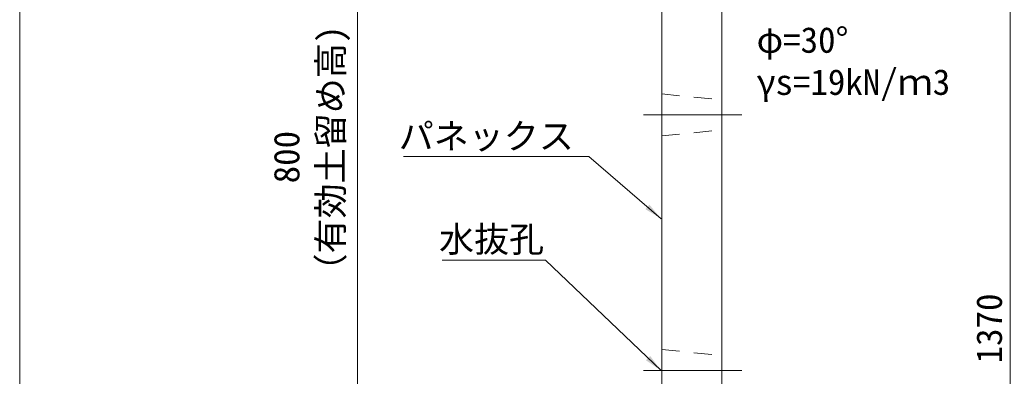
# Model space of a CAD drawing. Units: millimetres at full size, sheet at 1:40. Extents: x 206103 to 244503, y 883348 to 903496.
# Drawn here: x 217303 to 218951, y 891654 to 892246 of the extents above; entities that cross this region are included whole.
import ezdxf
from ezdxf.enums import TextEntityAlignment as Align

# ---------------------------------------------------------------- set-up
doc = ezdxf.new("R2010")
doc.units = ezdxf.units.MM
doc.header["$LTSCALE"] = 40
doc.linetypes.add('USER1', pattern=[28.575, 19.05, -3.175, 3.175, -3.175])
doc.linetypes.add('USER2', pattern=[1.35, 0.75, -0.6])
for name, color, linetype, lineweight in [('パネックスKUS', 2, 'Continuous', 20), ('図枠', 5, 'Continuous', 13), ('寸法線', 7, 'Continuous', 13), ('引出線', 4, 'Continuous', 13), ('補助線', 8, 'USER1', 13)]:
    doc.layers.add(name, color=color, linetype=linetype, lineweight=lineweight)
doc.layers.add('文字', color=7, linetype='Continuous')
doc.styles.add('ＭＳ ゴシック', font='')
doc.styles.get('ＭＳ ゴシック').set_extended_font_data('MS Gothic')

# ---------------------------------------------------------------- blocks, each defined once
blk = doc.blocks.new('filled_arrow')
at = {"color": 0, "linetype": 'Continuous', "lineweight": -2}
blk.add_solid([(7.5, 1.25), (0, 0), (7.5, -1.25)], dxfattribs=at)

msp = doc.modelspace()

# ---------------------------------------------------------------- linework, layer by layer
at = {"layer": 'パネックスKUS'}
for p, q in [((218371.16, 892413.33), (218371.16, 891618.33)), ((218471.16, 891048.33), (218471.16, 892418.33))]:
    msp.add_line(p, q, dxfattribs=at)
at = {"layer": 'パネックスKUS', "linetype": 'USER2', "lineweight": 9}
for p, q in [((218371.16, 892123.33), (218471.16, 892113.33)), ((218371.16, 892053.33), (218471.16, 892063.33)), ((218371.16, 891698.33), (218471.16, 891688.33))]:
    msp.add_line(p, q, dxfattribs=at)
at = {"layer": '図枠'}
msp.add_line((217303.21, 903148.33), (217303.21, 883448.33), dxfattribs=at)
at = {"layer": '寸法線'}
for p, q in [((217865.21, 891618.33), (217865.21, 892418.33)), ((218951.05, 891048.33), (218951.05, 892418.33))]:
    msp.add_line(p, q, dxfattribs=at)
at = {"layer": '引出線'}
for points in [[(218370.21, 891915.83), (218250, 892019.29), (217941.75, 892019.29)], [(218370.21, 891663.33), (218177.75, 891846.78), (218006, 891846.78)]]:
    msp.add_lwpolyline(points, dxfattribs=at)
at = {"layer": '補助線'}
for p, q in [((218340.85, 892088.33), (218504.56, 892088.33)), ((218340.85, 891663.33), (218504.56, 891663.33))]:
    msp.add_line(p, q, dxfattribs=at)

# ---------------------------------------------------------------- block references
at = {"layer": '引出線', "xscale": 4, "yscale": 4}
for p, rotation in [((218370.21, 891915.83), 139.3), ((218370.21, 891663.33), 136.4)]:
    msp.add_blockref('filled_arrow', p, dxfattribs=dict(at, rotation=rotation))

# ---------------------------------------------------------------- texts
at = {"layer": '寸法線', "style": 'ＭＳ ゴシック'}
for s, p in [('（有効土留め高)', (217854.41, 891799.8)), ('800', (217781.28, 891974.62))]:
    msp.add_text(s, height=42.72, rotation=90, dxfattribs=at).set_placement(p, align=Align.BOTTOM_LEFT)
msp.add_text('1370', height=42.72, rotation=90, dxfattribs=at).set_placement((218916.05, 891733.33), align=Align.MIDDLE_CENTER)
at = {"layer": '引出線', "style": 'ＭＳ ゴシック'}
for s, p in [('パネックス', (218225, 892074.43)), ('水抜孔', (218175.5, 891903.06))]:
    msp.add_text(s, height=42.72, dxfattribs=at).set_placement(p, align=Align.TOP_RIGHT)
at = {"layer": '文字', "style": 'ＭＳ ゴシック'}
for s, p in [('φ=30°', (218529.12, 892234.36)), ('γs=19kN/ｍ3', (218529.12, 892164.36))]:
    msp.add_text(s, height=42.72, dxfattribs=at).set_placement(p, align=Align.TOP_LEFT)

doc.saveas('drawing.dxf')
